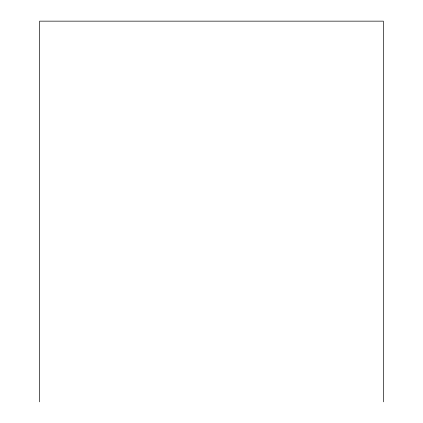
<?xml version="1.0" encoding="UTF-8"?>
<svg xmlns="http://www.w3.org/2000/svg" width="423" height="423" viewBox="0 0 423 423"><rect width="100%" height="100%" fill="white"/><g stroke="black" fill="none" stroke-linecap="round" stroke-linejoin="round"><path stroke-width="0.63" d="M383.375 401.85L383.375 21.15L39.625 21.15L39.625 401.85"/></g></svg>
